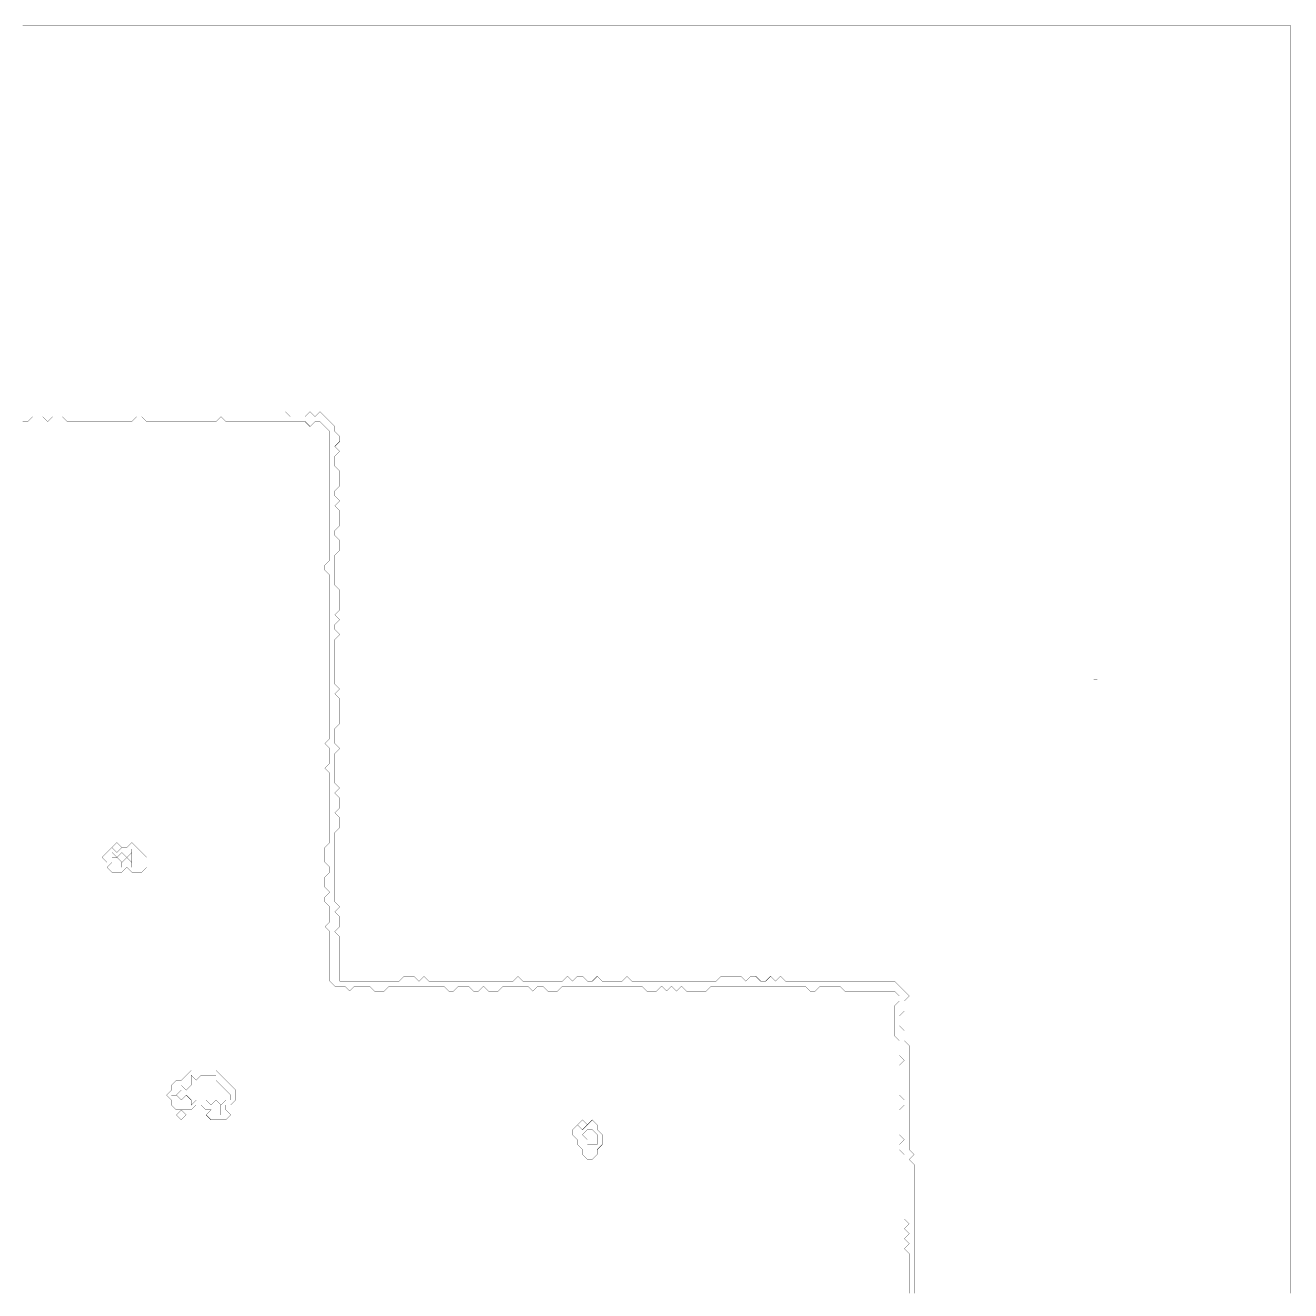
# Model space of a CAD drawing. Header units: metres. Extents: x 0 to 5070, y -5070 to 0.
# Drawn here: x 2535 to 5070, y -2535 to 0 of the extents above; entities that cross this region are included whole.
import ezdxf

# ---------------------------------------------------------------- set-up
doc = ezdxf.new("R2010")
doc.units = ezdxf.units.M
for name, color, linetype in [('conductor', 1, 'Continuous'), ('dielectric', 8, 'Continuous'), ('substrate', 5, 'Continuous')]:
    doc.layers.add(name, color=color, linetype=linetype)

msp = doc.modelspace()

# ---------------------------------------------------------------- linework, layer by layer
at = {"layer": 'conductor', "const_width": 0.5}
msp.add_lwpolyline([(4306.09375, -2540), (4306.09375, -2530.078125), (4306.09375, -2520.15625), (4306.09375, -2510.234375), (4306.09375, -2500.3125), (4306.09375, -2490.390625), (4306.09375, -2480.46875), (4306.09375, -2470.546875), (4306.09375, -2460.625), (4296.171875, -2450.703125), (4306.09375, -2440.78125), (4296.171875, -2430.859375), (4306.09375, -2420.9375), (4296.171875, -2411.015625), (4306.09375, -2401.09375), (4296.171875, -2391.171875), (4296.171875, -2381.25), (4296.171875, -2371.328125), (4296.171875, -2361.40625), (4296.171875, -2351.484375), (4296.171875, -2341.5625), (4296.171875, -2331.640625), (4296.171875, -2321.71875), (4296.171875, -2311.796875), (4296.171875, -2301.875), (4296.171875, -2291.953125), (4296.171875, -2282.03125), (4296.171875, -2272.109375), (4296.171875, -2262.1875), (4286.25, -2252.265625), (4286.25, -2242.34375), (4296.171875, -2232.421875), (4286.25, -2222.5), (4286.25, -2212.578125), (4286.25, -2202.65625), (4286.25, -2192.734375), (4286.25, -2182.8125), (4286.25, -2172.890625), (4296.171875, -2162.96875), (4296.171875, -2153.046875), (4286.25, -2143.125), (4286.25, -2133.203125), (4286.25, -2123.28125), (4286.25, -2113.359375), (4286.25, -2103.4375), (4286.25, -2093.515625), (4286.25, -2083.59375), (4296.171875, -2073.671875), (4286.25, -2063.75), (4286.25, -2053.828125), (4286.25, -2043.90625), (4286.25, -2033.984375), (4276.328125, -2024.0625), (4276.328125, -2014.140625), (4276.328125, -2004.21875), (4276.328125, -1994.296875), (4276.328125, -1984.375), (4276.328125, -1974.453125), (4276.328125, -1964.53125), (4286.25, -1954.609375), (4286.25, -1944.6875), (4276.328125, -1934.765625), (4266.40625, -1934.765625), (4256.484375, -1934.765625), (4246.5625, -1934.765625), (4236.640625, -1934.765625), (4226.71875, -1934.765625), (4216.796875, -1934.765625), (4206.875, -1934.765625), (4196.953125, -1934.765625), (4187.03125, -1934.765625), (4177.109375, -1934.765625), (4167.1875, -1924.84375), (4157.265625, -1924.84375), (4147.34375, -1924.84375), (4137.421875, -1924.84375), (4127.5, -1924.84375), (4117.578125, -1934.765625), (4107.65625, -1934.765625), (4097.734375, -1924.84375), (4087.8125, -1924.84375), (4077.890625, -1924.84375), (4067.96875, -1924.84375), (4058.046875, -1924.84375), (4048.125, -1924.84375), (4038.203125, -1924.84375), (4028.28125, -1924.84375), (4018.359375, -1924.84375), (4008.4375, -1924.84375), (3998.515625, -1924.84375), (3988.59375, -1924.84375), (3978.671875, -1924.84375), (3968.75, -1924.84375), (3958.828125, -1924.84375), (3948.90625, -1924.84375), (3938.984375, -1924.84375), (3929.0625, -1924.84375), (3919.140625, -1924.84375), (3909.21875, -1924.84375), (3899.296875, -1934.765625), (3889.375, -1934.765625), (3879.453125, -1934.765625), (3869.53125, -1934.765625), (3859.609375, -1934.765625), (3849.6875, -1924.84375), (3839.765625, -1934.765625), (3829.84375, -1924.84375), (3819.921875, -1934.765625), (3810, -1924.84375), (3800.078125, -1934.765625), (3790.15625, -1934.765625), (3780.234375, -1934.765625), (3770.3125, -1924.84375), (3760.390625, -1924.84375), (3750.46875, -1924.84375), (3740.546875, -1924.84375), (3730.625, -1924.84375), (3720.703125, -1924.84375), (3710.78125, -1924.84375), (3700.859375, -1924.84375), (3690.9375, -1924.84375), (3681.015625, -1924.84375), (3671.09375, -1924.84375), (3661.171875, -1924.84375), (3651.25, -1924.84375), (3641.328125, -1924.84375), (3631.40625, -1924.84375), (3621.484375, -1924.84375), (3611.5625, -1924.84375), (3601.640625, -1934.765625), (3591.71875, -1934.765625), (3581.796875, -1934.765625), (3571.875, -1924.84375), (3561.953125, -1924.84375), (3552.03125, -1934.765625), (3542.109375, -1924.84375), (3532.1875, -1924.84375), (3522.265625, -1924.84375), (3512.34375, -1924.84375), (3502.421875, -1924.84375), (3492.5, -1924.84375), (3482.578125, -1934.765625), (3472.65625, -1934.765625), (3462.734375, -1934.765625), (3452.8125, -1924.84375), (3442.890625, -1934.765625), (3432.96875, -1934.765625), (3423.046875, -1924.84375), (3413.125, -1924.84375), (3403.203125, -1924.84375), (3393.28125, -1934.765625), (3383.359375, -1934.765625), (3373.4375, -1924.84375), (3363.515625, -1924.84375), (3353.59375, -1924.84375), (3343.671875, -1924.84375), (3333.75, -1924.84375), (3323.828125, -1924.84375), (3313.90625, -1924.84375), (3303.984375, -1924.84375), (3294.0625, -1924.84375), (3284.140625, -1924.84375), (3274.21875, -1924.84375), (3264.296875, -1924.84375), (3254.375, -1934.765625), (3244.453125, -1934.765625), (3234.53125, -1934.765625), (3224.609375, -1924.84375), (3214.6875, -1924.84375), (3204.765625, -1924.84375), (3194.84375, -1924.84375), (3184.921875, -1934.765625), (3175, -1924.84375), (3165.078125, -1924.84375), (3155.15625, -1924.84375), (3145.234375, -1914.921875), (3145.234375, -1905), (3145.234375, -1895.078125), (3145.234375, -1885.15625), (3145.234375, -1875.234375), (3145.234375, -1865.3125), (3145.234375, -1855.390625), (3145.234375, -1845.46875), (3145.234375, -1835.546875), (3145.234375, -1825.625), (3145.234375, -1815.703125), (3135.3125, -1805.78125), (3145.234375, -1795.859375), (3145.234375, -1785.9375), (3145.234375, -1776.015625), (3145.234375, -1766.09375), (3135.3125, -1756.171875), (3135.3125, -1746.25), (3145.234375, -1736.328125), (3135.3125, -1726.40625), (3135.3125, -1716.484375), (3135.3125, -1706.5625), (3145.234375, -1696.640625), (3145.234375, -1686.71875), (3135.3125, -1676.796875), (3135.3125, -1666.875), (3135.3125, -1656.953125), (3135.3125, -1647.03125), (3145.234375, -1637.109375), (3145.234375, -1627.1875), (3145.234375, -1617.265625), (3145.234375, -1607.34375), (3145.234375, -1597.421875), (3145.234375, -1587.5), (3145.234375, -1577.578125), (3145.234375, -1567.65625), (3145.234375, -1557.734375), (3145.234375, -1547.8125), (3145.234375, -1537.890625), (3145.234375, -1527.96875), (3145.234375, -1518.046875), (3145.234375, -1508.125), (3145.234375, -1498.203125), (3135.3125, -1488.28125), (3145.234375, -1478.359375), (3145.234375, -1468.4375), (3145.234375, -1458.515625), (3145.234375, -1448.59375), (3135.3125, -1438.671875), (3145.234375, -1428.75), (3145.234375, -1418.828125), (3145.234375, -1408.90625), (3145.234375, -1398.984375), (3145.234375, -1389.0625), (3145.234375, -1379.140625), (3145.234375, -1369.21875), (3145.234375, -1359.296875), (3145.234375, -1349.375), (3145.234375, -1339.453125), (3145.234375, -1329.53125), (3145.234375, -1319.609375), (3145.234375, -1309.6875), (3145.234375, -1299.765625), (3145.234375, -1289.84375), (3145.234375, -1279.921875), (3145.234375, -1270), (3145.234375, -1260.078125), (3145.234375, -1250.15625), (3145.234375, -1240.234375), (3145.234375, -1230.3125), (3145.234375, -1220.390625), (3145.234375, -1210.46875), (3145.234375, -1200.546875), (3145.234375, -1190.625), (3145.234375, -1180.703125), (3145.234375, -1170.78125), (3145.234375, -1160.859375), (3145.234375, -1150.9375), (3145.234375, -1141.015625), (3145.234375, -1131.09375), (3145.234375, -1121.171875), (3145.234375, -1111.25), (3145.234375, -1101.328125), (3135.3125, -1091.40625), (3135.3125, -1081.484375), (3145.234375, -1071.5625), (3145.234375, -1061.640625), (3145.234375, -1051.71875), (3145.234375, -1041.796875), (3145.234375, -1031.875), (3145.234375, -1021.953125), (3145.234375, -1012.03125), (3145.234375, -1002.109375), (3145.234375, -992.1875), (3145.234375, -982.265625), (3145.234375, -972.34375), (3145.234375, -962.421875), (3145.234375, -952.5), (3145.234375, -942.578125), (3145.234375, -932.65625), (3145.234375, -922.734375), (3145.234375, -912.8125), (3145.234375, -902.890625), (3145.234375, -892.96875), (3145.234375, -883.046875), (3145.234375, -873.125), (3145.234375, -863.203125), (3145.234375, -853.28125), (3145.234375, -843.359375), (3145.234375, -833.4375), (3145.234375, -823.515625), (3145.234375, -813.59375), (3135.3125, -803.671875), (3125.390625, -793.75), (3115.46875, -793.75), (3105.546875, -803.671875), (3095.625, -793.75), (3085.703125, -793.75), (3075.78125, -793.75), (3065.859375, -793.75), (3055.9375, -793.75), (3046.015625, -793.75), (3036.09375, -793.75), (3026.171875, -793.75), (3016.25, -793.75), (3006.328125, -793.75), (2996.40625, -793.75), (2986.484375, -793.75), (2976.5625, -793.75), (2966.640625, -793.75), (2956.71875, -793.75), (2946.796875, -793.75), (2936.875, -793.75), (2926.953125, -783.828125), (2917.03125, -793.75), (2907.109375, -793.75), (2897.1875, -793.75), (2887.265625, -793.75), (2877.34375, -793.75), (2867.421875, -793.75), (2857.5, -793.75), (2847.578125, -793.75), (2837.65625, -793.75), (2827.734375, -793.75), (2817.8125, -793.75), (2807.890625, -793.75), (2797.96875, -793.75), (2788.046875, -793.75), (2778.125, -793.75), (2768.203125, -783.828125), (2758.28125, -783.828125), (2748.359375, -793.75), (2738.4375, -793.75), (2728.515625, -793.75), (2718.59375, -793.75), (2708.671875, -793.75), (2698.75, -793.75), (2688.828125, -793.75), (2678.90625, -793.75), (2668.984375, -793.75), (2659.0625, -793.75), (2649.140625, -793.75), (2639.21875, -793.75), (2629.296875, -793.75), (2619.375, -793.75), (2609.453125, -783.828125), (2599.53125, -783.828125), (2589.609375, -783.828125), (2579.6875, -793.75), (2569.765625, -783.828125), (2559.84375, -783.828125), (2549.921875, -783.828125), (2540, -793.75), (2530.078125, -793.75)], dxfattribs=at)
for points in [[(2738.4375, -1647.03125), (2748.359375, -1637.109375), (2758.28125, -1647.03125), (2768.203125, -1656.953125), (2778.125, -1666.875), (2778.125, -1676.796875), (2778.125, -1686.71875), (2768.203125, -1696.640625), (2758.28125, -1696.640625), (2748.359375, -1696.640625), (2738.4375, -1686.71875), (2728.515625, -1696.640625), (2718.59375, -1696.640625), (2708.671875, -1696.640625), (2698.75, -1686.71875), (2708.671875, -1676.796875), (2698.75, -1676.796875), (2688.828125, -1666.875), (2698.75, -1656.953125), (2708.671875, -1647.03125), (2718.59375, -1656.953125), (2728.515625, -1647.03125)], [(2708.671875, -1647.03125), (2718.59375, -1637.109375), (2728.515625, -1647.03125), (2718.59375, -1656.953125)], [(2857.5, -2103.4375), (2867.421875, -2093.515625), (2877.34375, -2093.515625), (2887.265625, -2093.515625), (2897.1875, -2093.515625), (2907.109375, -2093.515625), (2917.03125, -2093.515625), (2926.953125, -2103.4375), (2936.875, -2113.359375), (2946.796875, -2123.28125), (2956.71875, -2133.203125), (2956.71875, -2143.125), (2956.71875, -2153.046875), (2946.796875, -2162.96875), (2936.875, -2162.96875), (2936.875, -2172.890625), (2946.796875, -2182.8125), (2936.875, -2192.734375), (2926.953125, -2192.734375), (2917.03125, -2192.734375), (2907.109375, -2192.734375), (2897.1875, -2182.8125), (2907.109375, -2172.890625), (2897.1875, -2172.890625), (2887.265625, -2162.96875), (2877.34375, -2162.96875), (2867.421875, -2172.890625), (2857.5, -2172.890625), (2847.578125, -2172.890625), (2837.65625, -2172.890625), (2827.734375, -2162.96875), (2827.734375, -2153.046875), (2817.8125, -2143.125), (2827.734375, -2133.203125), (2827.734375, -2123.28125), (2837.65625, -2113.359375), (2847.578125, -2113.359375)], [(2837.65625, -2182.8125), (2847.578125, -2172.890625), (2857.5, -2182.8125), (2847.578125, -2192.734375)], [(3661.171875, -2202.65625), (3671.09375, -2192.734375), (3681.015625, -2202.65625), (3681.015625, -2212.578125), (3690.9375, -2222.5), (3690.9375, -2232.421875), (3690.9375, -2242.34375), (3681.015625, -2252.265625), (3681.015625, -2262.1875), (3671.09375, -2272.109375), (3661.171875, -2272.109375), (3651.25, -2262.1875), (3651.25, -2252.265625), (3641.328125, -2242.34375), (3641.328125, -2232.421875), (3631.40625, -2222.5), (3631.40625, -2212.578125), (3641.328125, -2202.65625), (3651.25, -2212.578125)], [(3641.328125, -2202.65625), (3651.25, -2192.734375), (3661.171875, -2202.65625), (3651.25, -2212.578125)]]:
    msp.add_lwpolyline(points, close=True, dxfattribs=at)
at = {"layer": 'dielectric', "const_width": 0.5}
msp.add_lwpolyline([(4673.203125, -1309.6875), (4683.125, -1309.6875)], close=True, dxfattribs=at)
at = {"layer": 'substrate', "const_width": 0.5}
for points in [[(5070.078125, -2540), (5070.078125, -2530.078125), (5070.078125, -2520.15625), (5070.078125, -2510.234375), (5070.078125, -2500.3125), (5070.078125, -2490.390625), (5070.078125, -2480.46875), (5070.078125, -2470.546875), (5070.078125, -2460.625), (5070.078125, -2450.703125), (5070.078125, -2440.78125), (5070.078125, -2430.859375), (5070.078125, -2420.9375), (5070.078125, -2411.015625), (5070.078125, -2401.09375), (5070.078125, -2391.171875), (5070.078125, -2381.25), (5070.078125, -2371.328125), (5070.078125, -2361.40625), (5070.078125, -2351.484375), (5070.078125, -2341.5625), (5070.078125, -2331.640625), (5070.078125, -2321.71875), (5070.078125, -2311.796875), (5070.078125, -2301.875), (5070.078125, -2291.953125), (5070.078125, -2282.03125), (5070.078125, -2272.109375), (5070.078125, -2262.1875), (5070.078125, -2252.265625), (5070.078125, -2242.34375), (5070.078125, -2232.421875), (5070.078125, -2222.5), (5070.078125, -2212.578125), (5070.078125, -2202.65625), (5070.078125, -2192.734375), (5070.078125, -2182.8125), (5070.078125, -2172.890625), (5070.078125, -2162.96875), (5070.078125, -2153.046875), (5070.078125, -2143.125), (5070.078125, -2133.203125), (5070.078125, -2123.28125), (5070.078125, -2113.359375), (5070.078125, -2103.4375), (5070.078125, -2093.515625), (5070.078125, -2083.59375), (5070.078125, -2073.671875), (5070.078125, -2063.75), (5070.078125, -2053.828125), (5070.078125, -2043.90625), (5070.078125, -2033.984375), (5070.078125, -2024.0625), (5070.078125, -2014.140625), (5070.078125, -2004.21875), (5070.078125, -1994.296875), (5070.078125, -1984.375), (5070.078125, -1974.453125), (5070.078125, -1964.53125), (5070.078125, -1954.609375), (5070.078125, -1944.6875), (5070.078125, -1934.765625), (5070.078125, -1924.84375), (5070.078125, -1914.921875), (5070.078125, -1905), (5070.078125, -1895.078125), (5070.078125, -1885.15625), (5070.078125, -1875.234375), (5070.078125, -1865.3125), (5070.078125, -1855.390625), (5070.078125, -1845.46875), (5070.078125, -1835.546875), (5070.078125, -1825.625), (5070.078125, -1815.703125), (5070.078125, -1805.78125), (5070.078125, -1795.859375), (5070.078125, -1785.9375), (5070.078125, -1776.015625), (5070.078125, -1766.09375), (5070.078125, -1756.171875), (5070.078125, -1746.25), (5070.078125, -1736.328125), (5070.078125, -1726.40625), (5070.078125, -1716.484375), (5070.078125, -1706.5625), (5070.078125, -1696.640625), (5070.078125, -1686.71875), (5070.078125, -1676.796875), (5070.078125, -1666.875), (5070.078125, -1656.953125), (5070.078125, -1647.03125), (5070.078125, -1637.109375), (5070.078125, -1627.1875), (5070.078125, -1617.265625), (5070.078125, -1607.34375), (5070.078125, -1597.421875), (5070.078125, -1587.5), (5070.078125, -1577.578125), (5070.078125, -1567.65625), (5070.078125, -1557.734375), (5070.078125, -1547.8125), (5070.078125, -1537.890625), (5070.078125, -1527.96875), (5070.078125, -1518.046875), (5070.078125, -1508.125), (5070.078125, -1498.203125), (5070.078125, -1488.28125), (5070.078125, -1478.359375), (5070.078125, -1468.4375), (5070.078125, -1458.515625), (5070.078125, -1448.59375), (5070.078125, -1438.671875), (5070.078125, -1428.75), (5070.078125, -1418.828125), (5070.078125, -1408.90625), (5070.078125, -1398.984375), (5070.078125, -1389.0625), (5070.078125, -1379.140625), (5070.078125, -1369.21875), (5070.078125, -1359.296875), (5070.078125, -1349.375), (5070.078125, -1339.453125), (5070.078125, -1329.53125), (5070.078125, -1319.609375), (5070.078125, -1309.6875), (5070.078125, -1299.765625), (5070.078125, -1289.84375), (5070.078125, -1279.921875), (5070.078125, -1270), (5070.078125, -1260.078125), (5070.078125, -1250.15625), (5070.078125, -1240.234375), (5070.078125, -1230.3125), (5070.078125, -1220.390625), (5070.078125, -1210.46875), (5070.078125, -1200.546875), (5070.078125, -1190.625), (5070.078125, -1180.703125), (5070.078125, -1170.78125), (5070.078125, -1160.859375), (5070.078125, -1150.9375), (5070.078125, -1141.015625), (5070.078125, -1131.09375), (5070.078125, -1121.171875), (5070.078125, -1111.25), (5070.078125, -1101.328125), (5070.078125, -1091.40625), (5070.078125, -1081.484375), (5070.078125, -1071.5625), (5070.078125, -1061.640625), (5070.078125, -1051.71875), (5070.078125, -1041.796875), (5070.078125, -1031.875), (5070.078125, -1021.953125), (5070.078125, -1012.03125), (5070.078125, -1002.109375), (5070.078125, -992.1875), (5070.078125, -982.265625), (5070.078125, -972.34375), (5070.078125, -962.421875), (5070.078125, -952.5), (5070.078125, -942.578125), (5070.078125, -932.65625), (5070.078125, -922.734375), (5070.078125, -912.8125), (5070.078125, -902.890625), (5070.078125, -892.96875), (5070.078125, -883.046875), (5070.078125, -873.125), (5070.078125, -863.203125), (5070.078125, -853.28125), (5070.078125, -843.359375), (5070.078125, -833.4375), (5070.078125, -823.515625), (5070.078125, -813.59375), (5070.078125, -803.671875), (5070.078125, -793.75), (5070.078125, -783.828125), (5070.078125, -773.90625), (5070.078125, -763.984375), (5070.078125, -754.0625), (5070.078125, -744.140625), (5070.078125, -734.21875), (5070.078125, -724.296875), (5070.078125, -714.375), (5070.078125, -704.453125), (5070.078125, -694.53125), (5070.078125, -684.609375), (5070.078125, -674.6875), (5070.078125, -664.765625), (5070.078125, -654.84375), (5070.078125, -644.921875), (5070.078125, -635), (5070.078125, -625.078125), (5070.078125, -615.15625), (5070.078125, -605.234375), (5070.078125, -595.3125), (5070.078125, -585.390625), (5070.078125, -575.46875), (5070.078125, -565.546875), (5070.078125, -555.625), (5070.078125, -545.703125), (5070.078125, -535.78125), (5070.078125, -525.859375), (5070.078125, -515.9375), (5070.078125, -506.015625), (5070.078125, -496.09375), (5070.078125, -486.171875), (5070.078125, -476.25), (5070.078125, -466.328125), (5070.078125, -456.40625), (5070.078125, -446.484375), (5070.078125, -436.5625), (5070.078125, -426.640625), (5070.078125, -416.71875), (5070.078125, -406.796875), (5070.078125, -396.875), (5070.078125, -386.953125), (5070.078125, -377.03125), (5070.078125, -367.109375), (5070.078125, -357.1875), (5070.078125, -347.265625), (5070.078125, -337.34375), (5070.078125, -327.421875), (5070.078125, -317.5), (5070.078125, -307.578125), (5070.078125, -297.65625), (5070.078125, -287.734375), (5070.078125, -277.8125), (5070.078125, -267.890625), (5070.078125, -257.96875), (5070.078125, -248.046875), (5070.078125, -238.125), (5070.078125, -228.203125), (5070.078125, -218.28125), (5070.078125, -208.359375), (5070.078125, -198.4375), (5070.078125, -188.515625), (5070.078125, -178.59375), (5070.078125, -168.671875), (5070.078125, -158.75), (5070.078125, -148.828125), (5070.078125, -138.90625), (5070.078125, -128.984375), (5070.078125, -119.0625), (5070.078125, -109.140625), (5070.078125, -99.21875), (5070.078125, -89.296875), (5070.078125, -79.375), (5070.078125, -69.453125), (5070.078125, -59.53125), (5070.078125, -49.609375), (5070.078125, -39.6875), (5070.078125, -29.765625), (5070.078125, -19.84375), (5070.078125, -9.921875), (5070.078125, 0), (5060.15625, 0), (5050.234375, 0), (5040.3125, 0), (5030.390625, 0), (5020.46875, 0), (5010.546875, 0), (5000.625, 0), (4990.703125, 0), (4980.78125, 0), (4970.859375, 0), (4960.9375, 0), (4951.015625, 0), (4941.09375, 0), (4931.171875, 0), (4921.25, 0), (4911.328125, 0), (4901.40625, 0), (4891.484375, 0), (4881.5625, 0), (4871.640625, 0), (4861.71875, 0), (4851.796875, 0), (4841.875, 0), (4831.953125, 0), (4822.03125, 0), (4812.109375, 0), (4802.1875, 0), (4792.265625, 0), (4782.34375, 0), (4772.421875, 0), (4762.5, 0), (4752.578125, 0), (4742.65625, 0), (4732.734375, 0), (4722.8125, 0), (4712.890625, 0), (4702.96875, 0), (4693.046875, 0), (4683.125, 0), (4673.203125, 0), (4663.28125, 0), (4653.359375, 0), (4643.4375, 0), (4633.515625, 0), (4623.59375, 0), (4613.671875, 0), (4603.75, 0), (4593.828125, 0), (4583.90625, 0), (4573.984375, 0), (4564.0625, 0), (4554.140625, 0), (4544.21875, 0), (4534.296875, 0), (4524.375, 0), (4514.453125, 0), (4504.53125, 0), (4494.609375, 0), (4484.6875, 0), (4474.765625, 0), (4464.84375, 0), (4454.921875, 0), (4445, 0), (4435.078125, 0), (4425.15625, 0), (4415.234375, 0), (4405.3125, 0), (4395.390625, 0), (4385.46875, 0), (4375.546875, 0), (4365.625, 0), (4355.703125, 0), (4345.78125, 0), (4335.859375, 0), (4325.9375, 0), (4316.015625, 0), (4306.09375, 0), (4296.171875, 0), (4286.25, 0), (4276.328125, 0), (4266.40625, 0), (4256.484375, 0), (4246.5625, 0), (4236.640625, 0), (4226.71875, 0), (4216.796875, 0), (4206.875, 0), (4196.953125, 0), (4187.03125, 0), (4177.109375, 0), (4167.1875, 0), (4157.265625, 0), (4147.34375, 0), (4137.421875, 0), (4127.5, 0), (4117.578125, 0), (4107.65625, 0), (4097.734375, 0), (4087.8125, 0), (4077.890625, 0), (4067.96875, 0), (4058.046875, 0), (4048.125, 0), (4038.203125, 0), (4028.28125, 0), (4018.359375, 0), (4008.4375, 0), (3998.515625, 0), (3988.59375, 0), (3978.671875, 0), (3968.75, 0), (3958.828125, 0), (3948.90625, 0), (3938.984375, 0), (3929.0625, 0), (3919.140625, 0), (3909.21875, 0), (3899.296875, 0), (3889.375, 0), (3879.453125, 0), (3869.53125, 0), (3859.609375, 0), (3849.6875, 0), (3839.765625, 0), (3829.84375, 0), (3819.921875, 0), (3810, 0), (3800.078125, 0), (3790.15625, 0), (3780.234375, 0), (3770.3125, 0), (3760.390625, 0), (3750.46875, 0), (3740.546875, 0), (3730.625, 0), (3720.703125, 0), (3710.78125, 0), (3700.859375, 0), (3690.9375, 0), (3681.015625, 0), (3671.09375, 0), (3661.171875, 0), (3651.25, 0), (3641.328125, 0), (3631.40625, 0), (3621.484375, 0), (3611.5625, 0), (3601.640625, 0), (3591.71875, 0), (3581.796875, 0), (3571.875, 0), (3561.953125, 0), (3552.03125, 0), (3542.109375, 0), (3532.1875, 0), (3522.265625, 0), (3512.34375, 0), (3502.421875, 0), (3492.5, 0), (3482.578125, 0), (3472.65625, 0), (3462.734375, 0), (3452.8125, 0), (3442.890625, 0), (3432.96875, 0), (3423.046875, 0), (3413.125, 0), (3403.203125, 0), (3393.28125, 0), (3383.359375, 0), (3373.4375, 0), (3363.515625, 0), (3353.59375, 0), (3343.671875, 0), (3333.75, 0), (3323.828125, 0), (3313.90625, 0), (3303.984375, 0), (3294.0625, 0), (3284.140625, 0), (3274.21875, 0), (3264.296875, 0), (3254.375, 0), (3244.453125, 0), (3234.53125, 0), (3224.609375, 0), (3214.6875, 0), (3204.765625, 0), (3194.84375, 0), (3184.921875, 0), (3175, 0), (3165.078125, 0), (3155.15625, 0), (3145.234375, 0), (3135.3125, 0), (3125.390625, 0), (3115.46875, 0), (3105.546875, 0), (3095.625, 0), (3085.703125, 0), (3075.78125, 0), (3065.859375, 0), (3055.9375, 0), (3046.015625, 0), (3036.09375, 0), (3026.171875, 0), (3016.25, 0), (3006.328125, 0), (2996.40625, 0), (2986.484375, 0), (2976.5625, 0), (2966.640625, 0), (2956.71875, 0), (2946.796875, 0), (2936.875, 0), (2926.953125, 0), (2917.03125, 0), (2907.109375, 0), (2897.1875, 0), (2887.265625, 0), (2877.34375, 0), (2867.421875, 0), (2857.5, 0), (2847.578125, 0), (2837.65625, 0), (2827.734375, 0), (2817.8125, 0), (2807.890625, 0), (2797.96875, 0), (2788.046875, 0), (2778.125, 0), (2768.203125, 0), (2758.28125, 0), (2748.359375, 0), (2738.4375, 0), (2728.515625, 0), (2718.59375, 0), (2708.671875, 0), (2698.75, 0), (2688.828125, 0), (2678.90625, 0), (2668.984375, 0), (2659.0625, 0), (2649.140625, 0), (2639.21875, 0), (2629.296875, 0), (2619.375, 0), (2609.453125, 0), (2599.53125, 0), (2589.609375, 0), (2579.6875, 0), (2569.765625, 0), (2559.84375, 0), (2549.921875, 0), (2540, 0), (2530.078125, 0)], [(2530.078125, -773.90625), (2540, -773.90625), (2549.921875, -773.90625), (2559.84375, -773.90625), (2569.765625, -773.90625), (2579.6875, -773.90625), (2589.609375, -773.90625), (2599.53125, -773.90625), (2609.453125, -773.90625), (2619.375, -773.90625), (2629.296875, -773.90625), (2639.21875, -773.90625), (2649.140625, -773.90625), (2659.0625, -773.90625), (2668.984375, -773.90625), (2678.90625, -773.90625), (2688.828125, -773.90625), (2698.75, -773.90625), (2708.671875, -773.90625), (2718.59375, -773.90625), (2728.515625, -773.90625), (2738.4375, -773.90625), (2748.359375, -773.90625), (2758.28125, -773.90625), (2768.203125, -773.90625), (2778.125, -773.90625), (2788.046875, -773.90625), (2797.96875, -773.90625), (2807.890625, -773.90625), (2817.8125, -773.90625), (2827.734375, -773.90625), (2837.65625, -773.90625), (2847.578125, -773.90625), (2857.5, -773.90625), (2867.421875, -773.90625), (2877.34375, -773.90625), (2887.265625, -773.90625), (2897.1875, -773.90625), (2907.109375, -773.90625), (2917.03125, -773.90625), (2926.953125, -773.90625), (2936.875, -773.90625), (2946.796875, -773.90625), (2956.71875, -773.90625), (2966.640625, -773.90625), (2976.5625, -773.90625), (2986.484375, -773.90625), (2996.40625, -773.90625), (3006.328125, -773.90625), (3016.25, -773.90625), (3026.171875, -773.90625), (3036.09375, -773.90625), (3046.015625, -773.90625), (3055.9375, -773.90625), (3065.859375, -783.828125), (3075.78125, -783.828125), (3085.703125, -783.828125), (3095.625, -783.828125), (3105.546875, -773.90625), (3115.46875, -783.828125), (3125.390625, -773.90625), (3135.3125, -783.828125), (3145.234375, -793.75), (3155.15625, -803.671875), (3155.15625, -813.59375), (3165.078125, -823.515625), (3165.078125, -833.4375), (3155.15625, -843.359375), (3165.078125, -853.28125), (3155.15625, -863.203125), (3155.15625, -873.125), (3155.15625, -883.046875), (3165.078125, -892.96875), (3165.078125, -902.890625), (3165.078125, -912.8125), (3165.078125, -922.734375), (3155.15625, -932.65625), (3155.15625, -942.578125), (3165.078125, -952.5), (3155.15625, -962.421875), (3165.078125, -972.34375), (3165.078125, -982.265625), (3165.078125, -992.1875), (3165.078125, -1002.109375), (3155.15625, -1012.03125), (3155.15625, -1021.953125), (3165.078125, -1031.875), (3165.078125, -1041.796875), (3165.078125, -1051.71875), (3155.15625, -1061.640625), (3155.15625, -1071.5625), (3155.15625, -1081.484375), (3155.15625, -1091.40625), (3155.15625, -1101.328125), (3155.15625, -1111.25), (3155.15625, -1121.171875), (3165.078125, -1131.09375), (3165.078125, -1141.015625), (3165.078125, -1150.9375), (3165.078125, -1160.859375), (3165.078125, -1170.78125), (3155.15625, -1180.703125), (3165.078125, -1190.625), (3155.15625, -1200.546875), (3155.15625, -1210.46875), (3165.078125, -1220.390625), (3155.15625, -1230.3125), (3155.15625, -1240.234375), (3155.15625, -1250.15625), (3155.15625, -1260.078125), (3155.15625, -1270), (3155.15625, -1279.921875), (3155.15625, -1289.84375), (3155.15625, -1299.765625), (3155.15625, -1309.6875), (3155.15625, -1319.609375), (3165.078125, -1329.53125), (3155.15625, -1339.453125), (3165.078125, -1349.375), (3165.078125, -1359.296875), (3165.078125, -1369.21875), (3165.078125, -1379.140625), (3165.078125, -1389.0625), (3165.078125, -1398.984375), (3155.15625, -1408.90625), (3155.15625, -1418.828125), (3155.15625, -1428.75), (3155.15625, -1438.671875), (3165.078125, -1448.59375), (3155.15625, -1458.515625), (3155.15625, -1468.4375), (3155.15625, -1478.359375), (3155.15625, -1488.28125), (3155.15625, -1498.203125), (3155.15625, -1508.125), (3155.15625, -1518.046875), (3165.078125, -1527.96875), (3155.15625, -1537.890625), (3165.078125, -1547.8125), (3165.078125, -1557.734375), (3165.078125, -1567.65625), (3155.15625, -1577.578125), (3165.078125, -1587.5), (3165.078125, -1597.421875), (3165.078125, -1607.34375), (3155.15625, -1617.265625), (3155.15625, -1627.1875), (3155.15625, -1637.109375), (3155.15625, -1647.03125), (3155.15625, -1656.953125), (3155.15625, -1666.875), (3155.15625, -1676.796875), (3155.15625, -1686.71875), (3155.15625, -1696.640625), (3155.15625, -1706.5625), (3155.15625, -1716.484375), (3155.15625, -1726.40625), (3155.15625, -1736.328125), (3155.15625, -1746.25), (3155.15625, -1756.171875), (3165.078125, -1766.09375), (3155.15625, -1776.015625), (3165.078125, -1785.9375), (3165.078125, -1795.859375), (3165.078125, -1805.78125), (3155.15625, -1815.703125), (3165.078125, -1825.625), (3165.078125, -1835.546875), (3165.078125, -1845.46875), (3165.078125, -1855.390625), (3165.078125, -1865.3125), (3165.078125, -1875.234375), (3165.078125, -1885.15625), (3165.078125, -1895.078125), (3165.078125, -1905), (3165.078125, -1914.921875), (3175, -1914.921875), (3184.921875, -1914.921875), (3194.84375, -1914.921875), (3204.765625, -1914.921875), (3214.6875, -1914.921875), (3224.609375, -1914.921875), (3234.53125, -1914.921875), (3244.453125, -1914.921875), (3254.375, -1914.921875), (3264.296875, -1914.921875), (3274.21875, -1914.921875), (3284.140625, -1914.921875), (3294.0625, -1905), (3303.984375, -1905), (3313.90625, -1905), (3323.828125, -1914.921875), (3333.75, -1905), (3343.671875, -1914.921875), (3353.59375, -1914.921875), (3363.515625, -1914.921875), (3373.4375, -1914.921875), (3383.359375, -1914.921875), (3393.28125, -1914.921875), (3403.203125, -1914.921875), (3413.125, -1914.921875), (3423.046875, -1914.921875), (3432.96875, -1914.921875), (3442.890625, -1914.921875), (3452.8125, -1914.921875), (3462.734375, -1914.921875), (3472.65625, -1914.921875), (3482.578125, -1914.921875), (3492.5, -1914.921875), (3502.421875, -1914.921875), (3512.34375, -1914.921875), (3522.265625, -1905), (3532.1875, -1914.921875), (3542.109375, -1914.921875), (3552.03125, -1914.921875), (3561.953125, -1914.921875), (3571.875, -1914.921875), (3581.796875, -1914.921875), (3591.71875, -1914.921875), (3601.640625, -1914.921875), (3611.5625, -1914.921875), (3621.484375, -1905), (3631.40625, -1914.921875), (3641.328125, -1905), (3651.25, -1905), (3661.171875, -1914.921875), (3671.09375, -1914.921875), (3681.015625, -1905), (3690.9375, -1914.921875), (3700.859375, -1914.921875), (3710.78125, -1914.921875), (3720.703125, -1914.921875), (3730.625, -1914.921875), (3740.546875, -1905), (3750.46875, -1914.921875), (3760.390625, -1914.921875), (3770.3125, -1914.921875), (3780.234375, -1914.921875), (3790.15625, -1914.921875), (3800.078125, -1914.921875), (3810, -1914.921875), (3819.921875, -1914.921875), (3829.84375, -1914.921875), (3839.765625, -1914.921875), (3849.6875, -1914.921875), (3859.609375, -1914.921875), (3869.53125, -1914.921875), (3879.453125, -1914.921875), (3889.375, -1914.921875), (3899.296875, -1914.921875), (3909.21875, -1914.921875), (3919.140625, -1914.921875), (3929.0625, -1905), (3938.984375, -1905), (3948.90625, -1905), (3958.828125, -1905), (3968.75, -1905), (3978.671875, -1914.921875), (3988.59375, -1905), (3998.515625, -1905), (4008.4375, -1914.921875), (4018.359375, -1914.921875), (4028.28125, -1905), (4038.203125, -1914.921875), (4048.125, -1905), (4058.046875, -1914.921875), (4067.96875, -1914.921875), (4077.890625, -1914.921875), (4087.8125, -1914.921875), (4097.734375, -1914.921875), (4107.65625, -1914.921875), (4117.578125, -1914.921875), (4127.5, -1914.921875), (4137.421875, -1914.921875), (4147.34375, -1914.921875), (4157.265625, -1914.921875), (4167.1875, -1914.921875), (4177.109375, -1914.921875), (4187.03125, -1914.921875), (4196.953125, -1914.921875), (4206.875, -1914.921875), (4216.796875, -1914.921875), (4226.71875, -1914.921875), (4236.640625, -1914.921875), (4246.5625, -1914.921875), (4256.484375, -1914.921875), (4266.40625, -1914.921875), (4276.328125, -1914.921875), (4286.25, -1924.84375), (4296.171875, -1934.765625), (4306.09375, -1944.6875), (4296.171875, -1954.609375), (4296.171875, -1964.53125), (4296.171875, -1974.453125), (4286.25, -1984.375), (4286.25, -1994.296875), (4286.25, -2004.21875), (4296.171875, -2014.140625), (4296.171875, -2024.0625), (4296.171875, -2033.984375), (4306.09375, -2043.90625), (4306.09375, -2053.828125), (4306.09375, -2063.75), (4306.09375, -2073.671875), (4306.09375, -2083.59375), (4306.09375, -2093.515625), (4306.09375, -2103.4375), (4306.09375, -2113.359375), (4306.09375, -2123.28125), (4306.09375, -2133.203125), (4306.09375, -2143.125), (4306.09375, -2153.046875), (4306.09375, -2162.96875), (4306.09375, -2172.890625), (4306.09375, -2182.8125), (4306.09375, -2192.734375), (4306.09375, -2202.65625), (4306.09375, -2212.578125), (4306.09375, -2222.5), (4306.09375, -2232.421875), (4306.09375, -2242.34375), (4306.09375, -2252.265625), (4316.015625, -2262.1875), (4306.09375, -2272.109375), (4316.015625, -2282.03125), (4316.015625, -2291.953125), (4316.015625, -2301.875), (4316.015625, -2311.796875), (4316.015625, -2321.71875), (4316.015625, -2331.640625), (4316.015625, -2341.5625), (4316.015625, -2351.484375), (4316.015625, -2361.40625), (4316.015625, -2371.328125), (4316.015625, -2381.25), (4316.015625, -2391.171875), (4316.015625, -2401.09375), (4316.015625, -2411.015625), (4316.015625, -2420.9375), (4316.015625, -2430.859375), (4316.015625, -2440.78125), (4316.015625, -2450.703125), (4316.015625, -2460.625), (4316.015625, -2470.546875), (4316.015625, -2480.46875), (4316.015625, -2490.390625), (4316.015625, -2500.3125), (4316.015625, -2510.234375), (4316.015625, -2520.15625), (4316.015625, -2530.078125), (4316.015625, -2540)]]:
    msp.add_lwpolyline(points, dxfattribs=at)
for points in [[(2748.359375, -1647.03125), (2748.359375, -1656.953125), (2738.4375, -1666.875), (2728.515625, -1656.953125), (2718.59375, -1666.875), (2708.671875, -1656.953125), (2708.671875, -1666.875), (2718.59375, -1666.875), (2728.515625, -1676.796875), (2728.515625, -1686.71875), (2728.515625, -1676.796875), (2738.4375, -1666.875), (2748.359375, -1676.796875), (2748.359375, -1686.71875), (2748.359375, -1676.796875), (2748.359375, -1666.875), (2748.359375, -1656.953125)], [(2768.203125, -1666.875), (2768.203125, -1676.796875), (2768.203125, -1686.71875), (2768.203125, -1676.796875)], [(2708.671875, -1686.71875)], [(2867.421875, -2103.4375), (2867.421875, -2113.359375), (2867.421875, -2123.28125), (2857.5, -2133.203125), (2847.578125, -2123.28125), (2847.578125, -2133.203125), (2837.65625, -2143.125), (2827.734375, -2143.125), (2837.65625, -2143.125), (2847.578125, -2153.046875), (2847.578125, -2162.96875), (2847.578125, -2153.046875), (2857.5, -2143.125), (2867.421875, -2153.046875), (2867.421875, -2162.96875), (2877.34375, -2153.046875), (2887.265625, -2153.046875), (2897.1875, -2153.046875), (2907.109375, -2162.96875), (2917.03125, -2153.046875), (2926.953125, -2162.96875), (2926.953125, -2172.890625), (2926.953125, -2182.8125), (2926.953125, -2172.890625), (2926.953125, -2162.96875), (2936.875, -2153.046875), (2946.796875, -2153.046875), (2946.796875, -2143.125), (2936.875, -2133.203125), (2926.953125, -2123.28125), (2917.03125, -2113.359375), (2917.03125, -2103.4375), (2907.109375, -2103.4375), (2897.1875, -2103.4375), (2887.265625, -2103.4375), (2877.34375, -2113.359375)], [(2847.578125, -2182.8125)], [(2907.109375, -2182.8125)], [(3661.171875, -2212.578125), (3651.25, -2222.5), (3641.328125, -2222.5), (3651.25, -2222.5), (3661.171875, -2232.421875), (3661.171875, -2242.34375), (3671.09375, -2242.34375), (3681.015625, -2242.34375), (3681.015625, -2232.421875), (3681.015625, -2222.5), (3671.09375, -2212.578125)]]:
    msp.add_lwpolyline(points, close=True, dxfattribs=at)

doc.saveas('drawing.dxf')
